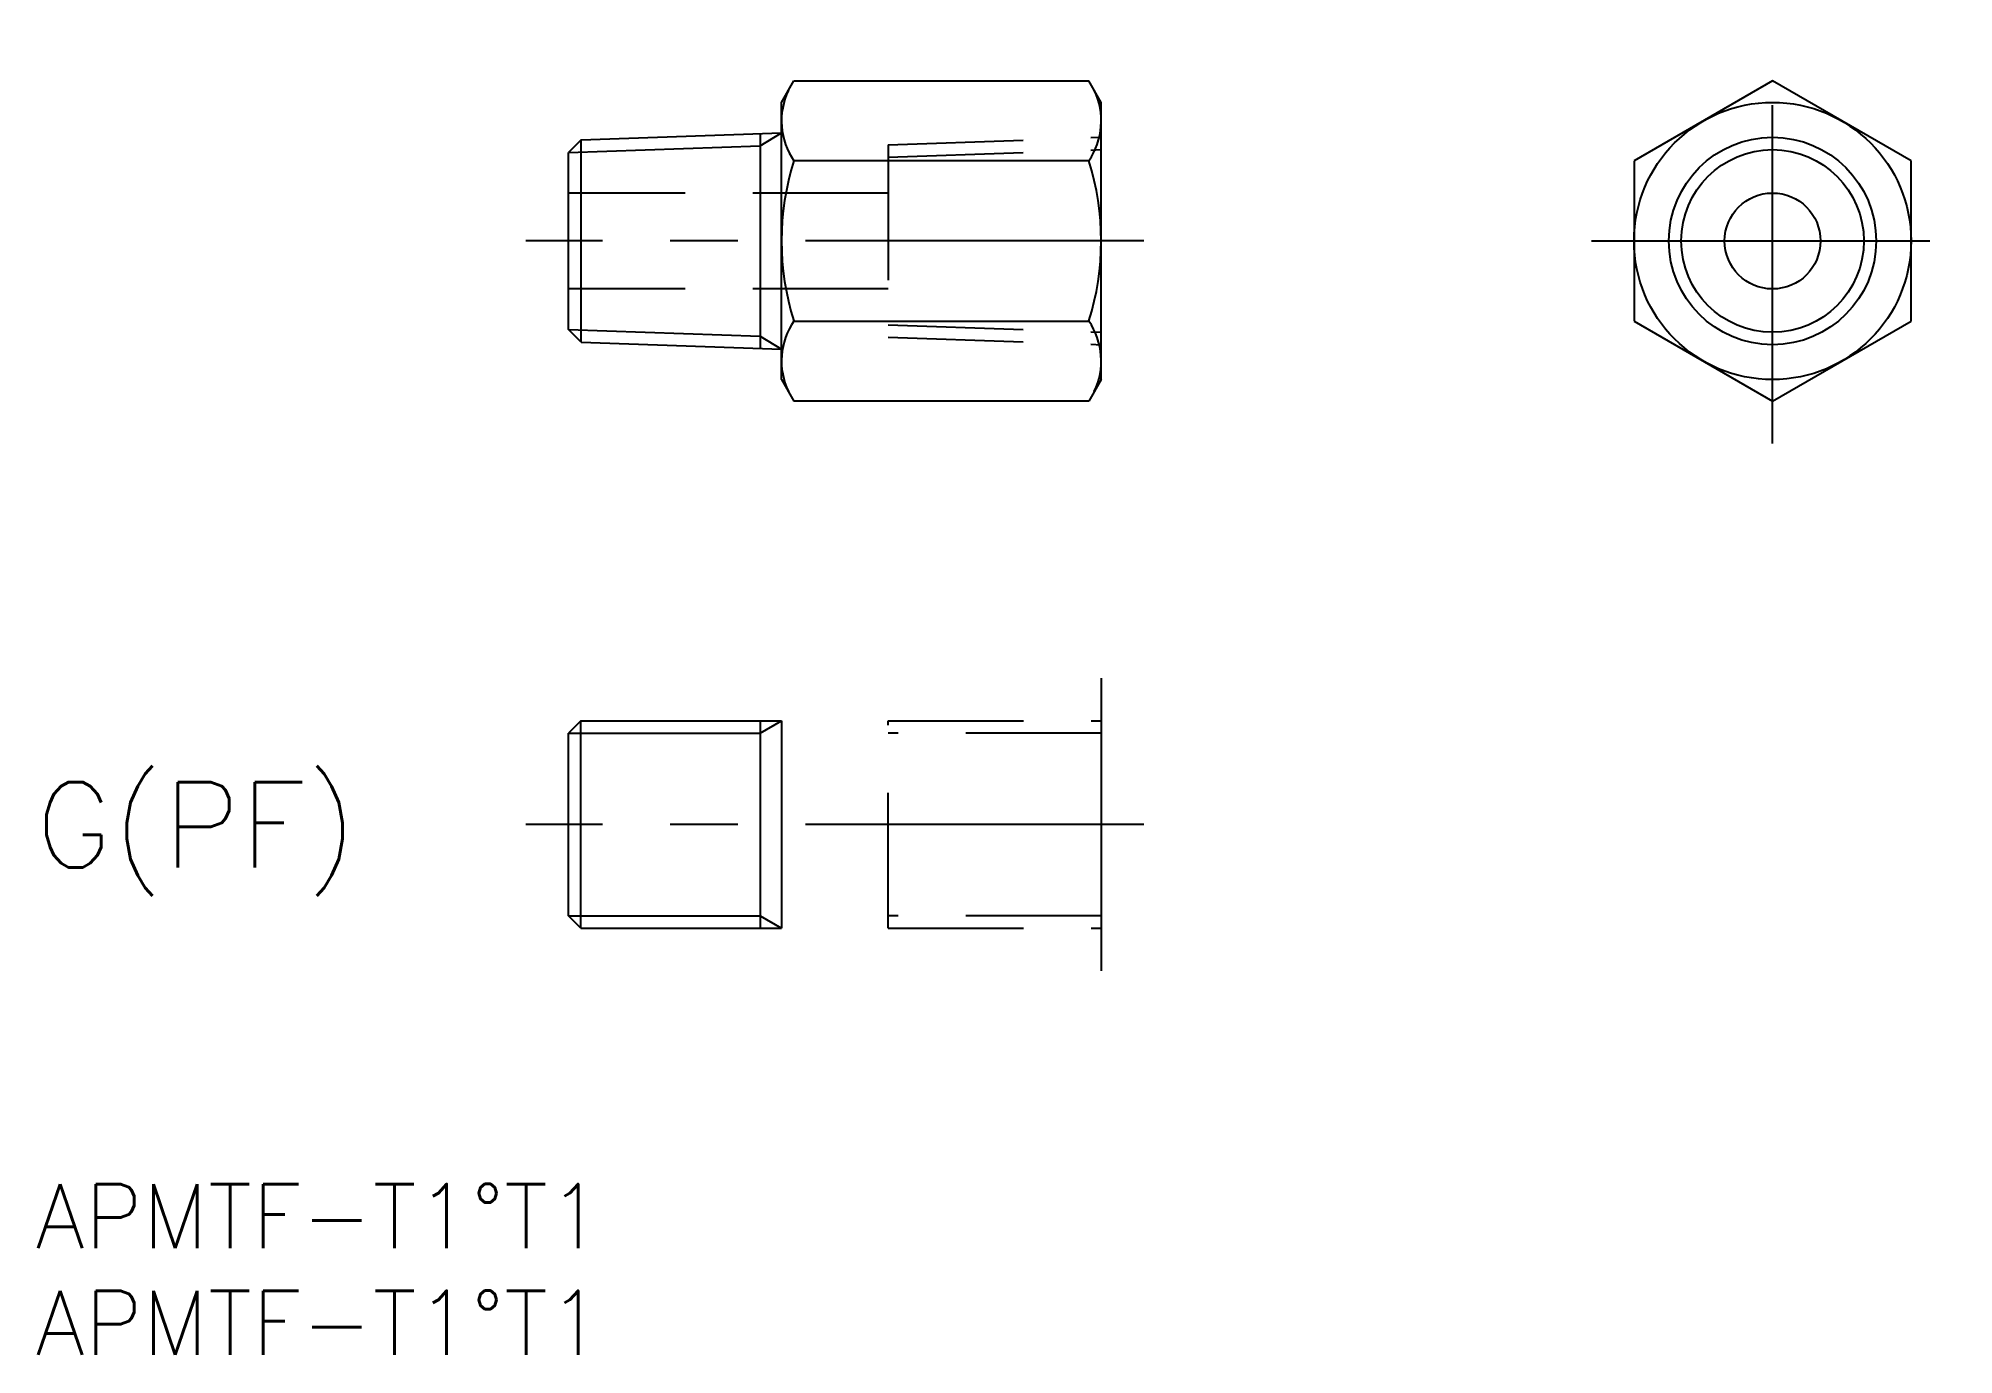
# Model space of a CAD drawing. Extents: x 0.1 to 90, y -8 to 53.7.
import ezdxf

# ---------------------------------------------------------------- set-up
doc = ezdxf.new("R2010")
doc.units = 0
doc.header["$LTSCALE"] = 0.5
doc.linetypes.add('CENTER', pattern=[50.8, 31.75, -6.35, 6.35, -6.35])
doc.linetypes.add('DASHED', pattern=[19.05, 12.7, -6.35])
for name, color, linetype in [('MSM_CENTER', 1, 'CENTER'), ('MSM_CONTINUOUS', 7, 'CONTINUOUS'), ('MSM_DASHED', 4, 'DASHED'), ('MSM_NARROW', 5, 'CONTINUOUS'), ('MSM_PART_NUMBER', 7, 'CONTINUOUS')]:
    doc.layers.add(name, color=color, linetype=linetype)
doc.styles.get("Standard").update_dxf_attribs({"font": 'txt.shx', "height": 3, "bigfont": 'bigfont.shx'})

# ---------------------------------------------------------------- blocks, each defined once
blk = doc.blocks.new('*U4')
at = {"layer": 'MSM_PART_NUMBER'}
blk.add_text('APMTF-T1°T1', height=3, dxfattribs=at).set_placement((0, -3))
blk = doc.blocks.new('*U5')
at = {"layer": 'MSM_PART_NUMBER'}
blk.add_text('APMTF-T1°T1', height=3, dxfattribs=at).set_placement((0, -8))

msp = doc.modelspace()

# ---------------------------------------------------------------- linework, layer by layer
at = {"layer": 'MSM_CENTER'}
for p, q in [((81.5, 34.728), (81.5, 53.739)), ((52, 44.234), (23, 44.234)), ((73, 44.234), (90, 44.234)), ((52, 16.864), (23, 16.864))]:
    msp.add_line(p, q, dxfattribs=at)
at = {"layer": 'MSM_CONTINUOUS'}
for p, q in [((35, 50.734), (35.581, 51.739)), ((35.581, 51.739), (49.419, 51.739)), ((50, 50.734), (49.419, 51.739)), ((81.5, 51.739), (75, 47.986)), ((88, 47.986), (81.5, 51.739)), ((35, 37.734), (35, 50.734)), ((50, 37.734), (50, 50.734)), ((25.602, 48.98), (25, 48.378)), ((25.602, 48.98), (35, 49.308)), ((25.602, 39.487), (25.602, 48.98)), ((34, 49.273), (34, 39.194)), ((25, 40.089), (25, 48.378)), ((49.419, 47.986), (35.581, 47.986)), ((75, 47.986), (75, 40.481)), ((88, 40.481), (88, 47.986)), ((35.581, 40.481), (49.419, 40.481)), ((75, 40.481), (81.5, 36.728)), ((81.5, 36.728), (88, 40.481)), ((25.602, 39.487), (25, 40.089)), ((25.602, 39.487), (35, 39.159)), ((35, 37.734), (35.581, 36.728)), ((50, 37.734), (49.419, 36.728)), ((49.419, 36.728), (35.581, 36.728)), ((50, 23.728), (50, 10)), ((25.581, 21.728), (25, 21.147)), ((25.581, 21.728), (35, 21.728)), ((25.581, 12), (25.581, 21.728)), ((34, 21.728), (34, 12)), ((35, 21.728), (35, 12)), ((25, 12.581), (25, 21.147)), ((25.581, 12), (25, 12.581)), ((25.581, 12), (35, 12))]:
    msp.add_line(p, q, dxfattribs=at)
for radius in [6.5, 4.283, 2.25]:
    msp.add_circle((81.5, 44.234), radius, dxfattribs=at)
for centre, radius, start, end in [((38.323, 49.863), 3.323, 154.38425, 214.38425), ((46.677, 49.863), 3.323, 325.61575, 25.61575), ((47.419, 44.234), 12.419, 162.41205, 197.58795), ((37.581, 44.234), 12.419, 342.41205, 17.58795), ((38.323, 38.604), 3.323, 145.61575, 205.61575), ((46.677, 38.604), 3.323, 334.38425, 34.38425)]:
    msp.add_arc(centre, radius, start, end, dxfattribs=at)
at = {"layer": 'MSM_DASHED'}
for p, q in [((40, 48.748), (50, 49.098)), ((40, 48.748), (40, 39.719)), ((40, 48.167), (50, 48.517)), ((40, 46.484), (25, 46.484)), ((40, 41.984), (25, 41.984)), ((40, 40.3), (50, 39.951)), ((40, 39.719), (50, 39.37)), ((40, 12), (40, 21.728)), ((40, 21.728), (50, 21.728)), ((50, 21.147), (40, 21.147)), ((50, 12.581), (40, 12.581)), ((40, 12), (50, 12))]:
    msp.add_line(p, q, dxfattribs=at)
at = {"layer": 'MSM_NARROW'}
for p, q in [((25, 48.378), (34, 48.692)), ((34, 48.692), (35, 49.308)), ((25, 40.089), (34, 39.775)), ((34, 39.775), (35, 39.159)), ((34, 21.147), (35, 21.728)), ((25, 21.147), (34, 21.147)), ((25, 12.581), (34, 12.581)), ((34, 12.581), (35, 12))]:
    msp.add_line(p, q, dxfattribs=at)
msp.add_circle((81.5, 44.234), 4.864, dxfattribs=at)

# ---------------------------------------------------------------- block references
at = {"layer": 'MSM_CONTINUOUS'}
for name in ['*U4', '*U5']:
    msp.add_blockref(name, (0, 0), dxfattribs=at)

# ---------------------------------------------------------------- texts
at = {"layer": 'MSM_PART_NUMBER'}
msp.add_text('G(PF)', height=4, dxfattribs=at).set_placement((-0.005, 14.855))

doc.saveas('drawing.dxf')
